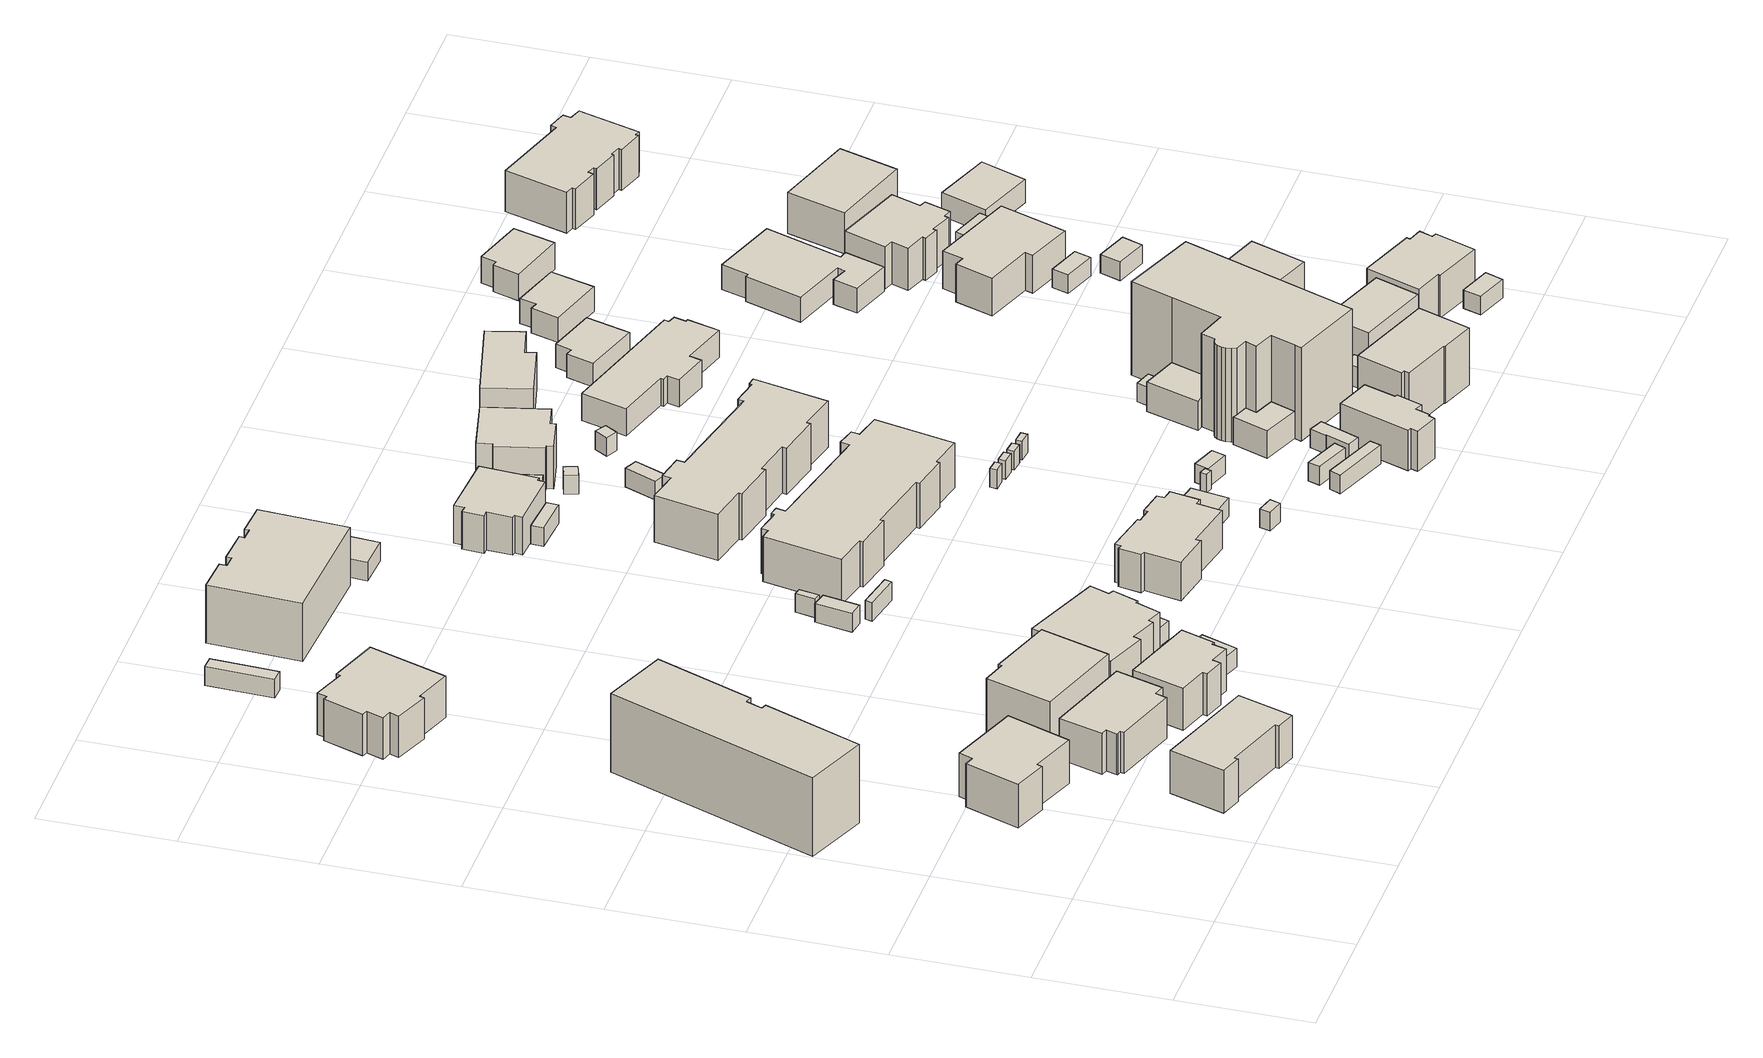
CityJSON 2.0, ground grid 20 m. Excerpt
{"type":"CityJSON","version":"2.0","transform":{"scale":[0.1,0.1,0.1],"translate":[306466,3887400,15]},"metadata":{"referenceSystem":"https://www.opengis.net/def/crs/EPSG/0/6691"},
"CityObjects":{
"building1":{"type":"Building","attributes":{"class":"3002","measuredHeight":2,"BuildingIDAttribute.prefecture":"22","BuildingIDAttribute.city":"22203","BuildingDetailAttribute.surveyYear":2015},"geometry":[{"type":"Solid","lod":"1","boundaries":[[[[0,1,2,3,4,5,6,7]],[[6,8,9,7]],[[5,10,8,6]],[[4,11,10,5]],[[3,12,11,4]],[[2,13,12,3]],[[1,14,13,2]],[[0,15,14,1]],[[7,9,15,0]],[[8,10,11,12,13,14,15,9]]]]}]},
"building2":{"type":"Building","attributes":{"class":"3001","measuredHeight":2,"BuildingIDAttribute.prefecture":"22","BuildingIDAttribute.city":"22203","BuildingDetailAttribute.surveyYear":2015},"geometry":[{"type":"Solid","lod":"1","boundaries":[[[[16,17,18,19,20,21,22,23]],[[22,24,25,23]],[[21,26,24,22]],[[20,27,26,21]],[[19,28,27,20]],[[18,29,28,19]],[[17,30,29,18]],[[16,31,30,17]],[[23,25,31,16]],[[24,26,27,28,29,30,31,25]]]]}]},
"building3":{"type":"Building","attributes":{"class":"3001","measuredHeight":2,"BuildingIDAttribute.prefecture":"22","BuildingIDAttribute.city":"22203","BuildingDetailAttribute.surveyYear":2015},"geometry":[{"type":"Solid","lod":"1","boundaries":[[[[32,33,34,35,36,37,38,39]],[[38,40,41,39]],[[37,42,40,38]],[[36,43,42,37]],[[35,44,43,36]],[[34,45,44,35]],[[33,46,45,34]],[[32,47,46,33]],[[39,41,47,32]],[[40,42,43,44,45,46,47,41]]]]}]},
"building4":{"type":"Building","attributes":{"class":"3001","measuredHeight":2,"BuildingIDAttribute.prefecture":"22","BuildingIDAttribute.city":"22203","BuildingDetailAttribute.surveyYear":2015},"geometry":[{"type":"Solid","lod":"1","boundaries":[[[[48,49,50,51,52,53,54,55,56,57,58]],[[57,59,60,58]],[[56,61,59,57]],[[55,62,61,56]],[[54,63,62,55]],[[53,64,63,54]],[[52,65,64,53]],[[51,66,65,52]],[[50,67,66,51]],[[49,68,67,50]],[[48,69,68,49]],[[58,60,69,48]],[[59,61,62,63,64,65,66,67,68,69,60]]]]}]},
"building5":{"type":"Building","attributes":{"class":"3001","measuredHeight":2,"BuildingIDAttribute.prefecture":"22","BuildingIDAttribute.city":"22203","BuildingDetailAttribute.surveyYear":2015},"geometry":[{"type":"Solid","lod":"1","boundaries":[[[[70,71,72,73,74,75,76,77,78,79,80,81,82,83,84]],[[83,85,86,84]],[[82,87,85,83]],[[81,88,87,82]],[[80,89,88,81]],[[79,90,89,80]],[[78,91,90,79]],[[77,92,91,78]],[[76,93,92,77]],[[75,94,93,76]],[[74,95,94,75]],[[73,96,95,74]],[[72,97,96,73]],[[71,98,97,72]],[[70,99,98,71]],[[84,86,99,70]],[[85,87,88,89,90,91,92,93,94,95,96,97,98,99,86]]]]}]},
"building6":{"type":"Building","attributes":{"class":"3001","measuredHeight":2,"BuildingIDAttribute.prefecture":"22","BuildingIDAttribute.city":"22203","BuildingDetailAttribute.surveyYear":2015},"geometry":[{"type":"Solid","lod":"1","boundaries":[[[[100,101,102,103,104,105]],[[104,106,107,105]],[[103,108,106,104]],[[102,109,108,103]],[[101,110,109,102]],[[100,111,110,101]],[[105,107,111,100]],[[106,108,109,110,111,107]]]]}]},
"building7":{"type":"Building","attributes":{"class":"3001","measuredHeight":2,"BuildingIDAttribute.prefecture":"22","BuildingIDAttribute.city":"22203","BuildingDetailAttribute.surveyYear":2015},"geometry":[{"type":"Solid","lod":"1","boundaries":[[[[112,113,114,115,116,117,118,119,120,121]],[[120,122,123,121]],[[119,124,122,120]],[[118,125,124,119]],[[117,126,125,118]],[[116,127,126,117]],[[115,128,127,116]],[[114,129,128,115]],[[113,130,129,114]],[[112,131,130,113]],[[121,123,131,112]],[[122,124,125,126,127,128,129,130,131,123]]]]}]},
"building8":{"type":"Building","attributes":{"class":"3003","measuredHeight":2,"BuildingIDAttribute.prefecture":"22","BuildingIDAttribute.city":"22203","BuildingDetailAttribute.surveyYear":2015},"geometry":[{"type":"Solid","lod":"1","boundaries":[[[[132,133,134,135]],[[134,136,137,135]],[[133,138,136,134]],[[132,139,138,133]],[[135,137,139,132]],[[136,138,139,137]]]]}]},
"building9":{"type":"Building","attributes":{"class":"3003","measuredHeight":2,"BuildingIDAttribute.prefecture":"22","BuildingIDAttribute.city":"22203","BuildingDetailAttribute.surveyYear":2015},"geometry":[{"type":"Solid","lod":"1","boundaries":[[[[140,141,142,143]],[[142,144,145,143]],[[141,146,144,142]],[[140,147,146,141]],[[143,145,147,140]],[[144,146,147,145]]]]}]},
"building10":{"type":"Building","attributes":{"class":"3001","measuredHeight":2,"BuildingIDAttribute.prefecture":"22","BuildingIDAttribute.city":"22203","BuildingDetailAttribute.surveyYear":2015},"geometry":[{"type":"Solid","lod":"1","boundaries":[[[[148,149,150,151]],[[150,152,153,151]],[[149,154,152,150]],[[148,155,154,149]],[[151,153,155,148]],[[152,154,155,153]]]]}]},
"building11":{"type":"Building","attributes":{"class":"3003","measuredHeight":2,"BuildingIDAttribute.prefecture":"22","BuildingIDAttribute.city":"22203","BuildingDetailAttribute.surveyYear":2015},"geometry":[{"type":"Solid","lod":"1","boundaries":[[[[156,157,158,159]],[[158,160,161,159]],[[157,162,160,158]],[[156,163,162,157]],[[159,161,163,156]],[[160,162,163,161]]]]}]},
"building12":{"type":"Building","attributes":{"class":"3001","measuredHeight":2,"BuildingIDAttribute.prefecture":"22","BuildingIDAttribute.city":"22203","BuildingDetailAttribute.surveyYear":2015},"geometry":[{"type":"Solid","lod":"1","boundaries":[[[[164,165,166,167,168,169,170,171,172,173,174,175]],[[174,176,177,175]],[[173,178,176,174]],[[172,179,178,173]],[[171,180,179,172]],[[170,181,180,171]],[[169,182,181,170]],[[168,183,182,169]],[[167,184,183,168]],[[166,185,184,167]],[[165,186,185,166]],[[164,187,186,165]],[[175,177,187,164]],[[176,178,179,180,181,182,183,184,185,186,187,177]]]]}]},
"building13":{"type":"Building","attributes":{"class":"3003","measuredHeight":2,"BuildingIDAttribute.prefecture":"22","BuildingIDAttribute.city":"22203","BuildingDetailAttribute.surveyYear":2015},"geometry":[{"type":"Solid","lod":"1","boundaries":[[[[188,189,190,191]],[[190,192,193,191]],[[189,194,192,190]],[[188,195,194,189]],[[191,193,195,188]],[[192,194,195,193]]]]}]},
"building14":{"type":"Building","attributes":{"class":"3001","measuredHeight":2,"BuildingIDAttribute.prefecture":"22","BuildingIDAttribute.city":"22203","BuildingDetailAttribute.surveyYear":2015},"geometry":[{"type":"Solid","lod":"1","boundaries":[[[[196,197,198,199]],[[198,200,201,199]],[[197,202,200,198]],[[196,203,202,197]],[[199,201,203,196]],[[200,202,203,201]]]]}]},
"building15":{"type":"Building","attributes":{"class":"3001","measuredHeight":2,"BuildingIDAttribute.prefecture":"22","BuildingIDAttribute.city":"22203","BuildingDetailAttribute.surveyYear":2015},"geometry":[{"type":"Solid","lod":"1","boundaries":[[[[204,205,206,207]],[[206,208,209,207]],[[205,210,208,206]],[[204,211,210,205]],[[207,209,211,204]],[[208,210,211,209]]]]}]},
"building16":{"type":"Building","attributes":{"class":"3001","measuredHeight":2,"BuildingIDAttribute.prefecture":"22","BuildingIDAttribute.city":"22203","BuildingDetailAttribute.surveyYear":2015},"geometry":[{"type":"Solid","lod":"1","boundaries":[[[[212,213,214,215]],[[214,216,217,215]],[[213,218,216,214]],[[212,219,218,213]],[[215,217,219,212]],[[216,218,219,217]]]]}]},
"building17":{"type":"Building","attributes":{"class":"3002","measuredHeight":2,"BuildingIDAttribute.prefecture":"22","BuildingIDAttribute.city":"22203","BuildingDetailAttribute.surveyYear":2015},"geometry":[{"type":"Solid","lod":"1","boundaries":[[[[220,221,222,223,224,225,226,227,228,229,230,231]],[[230,232,233,231]],[[229,234,232,230]],[[228,235,234,229]],[[227,236,235,228]],[[226,237,236,227]],[[225,238,237,226]],[[224,239,238,225]],[[223,240,239,224]],[[222,241,240,223]],[[221,242,241,222]],[[220,243,242,221]],[[231,233,243,220]],[[232,234,235,236,237,238,239,240,241,242,243,233]]]]}]},
"building18":{"type":"Building","attributes":{"class":"3001","measuredHeight":2,"BuildingIDAttribute.prefecture":"22","BuildingIDAttribute.city":"22203","BuildingDetailAttribute.surveyYear":2015},"geometry":[{"type":"Solid","lod":"1","boundaries":[[[[244,245,246,247,248,249,250,251,252,253,254,255,256,257,258,259,260,261]],[[260,262,263,261]],[[259,264,262,260]],[[258,265,264,259]],[[257,266,265,258]],[[256,267,266,257]],[[255,268,267,256]],[[254,269,268,255]],[[253,270,269,254]],[[252,271,270,253]],[[251,272,271,252]],[[250,273,272,251]],[[249,274,273,250]],[[248,275,274,249]],[[247,276,275,248]],[[246,277,276,247]],[[245,278,277,246]],[[244,279,278,245]],[[261,263,279,244]],[[262,264,265,266,267,268,269,270,271,272,273,274,275,276,277,278,279,263]]]]}]},
"building19":{"type":"Building","attributes":{"class":"3003","measuredHeight":2,"BuildingIDAttribute.prefecture":"22","BuildingIDAttribute.city":"22203","BuildingDetailAttribute.surveyYear":2015},"geometry":[{"type":"Solid","lod":"1","boundaries":[[[[280,281,282,283]],[[282,284,285,283]],[[281,286,284,282]],[[280,287,286,281]],[[283,285,287,280]],[[284,286,287,285]]]]}]},
"building20":{"type":"Building","attributes":{"class":"3001","measuredHeight":2,"BuildingIDAttribute.prefecture":"22","BuildingIDAttribute.city":"22203","BuildingDetailAttribute.surveyYear":2015},"geometry":[{"type":"Solid","lod":"1","boundaries":[[[[288,289,290,291,292,293,294,295,296,297,298,299,300,301,302,303,304,305,306,307,308,309]],[[308,310,311,309]],[[307,312,310,308]],[[306,313,312,307]],[[305,314,313,306]],[[304,315,314,305]],[[303,316,315,304]],[[302,317,316,303]],[[301,318,317,302]],[[300,319,318,301]],[[299,320,319,300]],[[298,321,320,299]],[[297,322,321,298]],[[296,323,322,297]],[[295,324,323,296]],[[294,325,324,295]],[[293,326,325,294]],[[292,327,326,293]],[[291,328,327,292]],[[290,329,328,291]],[[289,330,329,290]],[[288,331,330,289]],[[309,311,331,288]],[[310,312,313,314,315,316,317,318,319,320,321,322,323,324,325,326,327,328,329,330,331,311]]]]}]},
"building21":{"type":"Building","attributes":{"class":"3003","measuredHeight":2,"BuildingIDAttribute.prefecture":"22","BuildingIDAttribute.city":"22203","BuildingDetailAttribute.surveyYear":2015},"geometry":[{"type":"Solid","lod":"1","boundaries":[[[[332,333,334,335]],[[334,336,337,335]],[[333,338,336,334]],[[332,339,338,333]],[[335,337,339,332]],[[336,338,339,337]]]]}]},
"building22":{"type":"Building","attributes":{"class":"3001","measuredHeight":2,"BuildingIDAttribute.prefecture":"22","BuildingIDAttribute.city":"22203","BuildingDetailAttribute.surveyYear":2015},"geometry":[{"type":"Solid","lod":"1","boundaries":[[[[340,341,342,343]],[[342,344,345,343]],[[341,346,344,342]],[[340,347,346,341]],[[343,345,347,340]],[[344,346,347,345]]]]}]},
"building23":{"type":"Building","attributes":{"class":"3001","measuredHeight":2,"BuildingIDAttribute.prefecture":"22","BuildingIDAttribute.city":"22203","BuildingDetailAttribute.surveyYear":2015},"geometry":[{"type":"Solid","lod":"1","boundaries":[[[[348,349,350,351,352,353,354,355,356,357,358,359]],[[358,360,361,359]],[[357,362,360,358]],[[356,363,362,357]],[[355,364,363,356]],[[354,365,364,355]],[[353,366,365,354]],[[352,367,366,353]],[[351,368,367,352]],[[350,369,368,351]],[[349,370,369,350]],[[348,371,370,349]],[[359,361,371,348]],[[360,362,363,364,365,366,367,368,369,370,371,361]]]]}]},
"building24":{"type":"Building","attributes":{"class":"3003","measuredHeight":2,"BuildingIDAttribute.prefecture":"22","BuildingIDAttribute.city":"22203","BuildingDetailAttribute.surveyYear":2015},"geometry":[{"type":"Solid","lod":"1","boundaries":[[[[372,373,374,375]],[[374,376,377,375]],[[373,378,376,374]],[[372,379,378,373]],[[375,377,379,372]],[[376,378,379,377]]]]}]},
"building25":{"type":"Building","attributes":{"class":"3001","measuredHeight":2,"BuildingIDAttribute.prefecture":"22","BuildingIDAttribute.city":"22203","BuildingDetailAttribute.surveyYear":2015},"geometry":[{"type":"Solid","lod":"1","boundaries":[[[[380,381,382,383,384,385,386,387,388,389,390,391,392,393,394,395,396,397,398,399]],[[398,400,401,399]],[[397,402,400,398]],[[396,403,402,397]],[[395,404,403,396]],[[394,405,404,395]],[[393,406,405,394]],[[392,407,406,393]],[[391,408,407,392]],[[390,409,408,391]],[[389,410,409,390]],[[388,411,410,389]],[[387,412,411,388]],[[386,413,412,387]],[[385,414,413,386]],[[384,415,414,385]],[[383,416,415,384]],[[382,417,416,383]],[[381,418,417,382]],[[380,419,418,381]],[[399,401,419,380]],[[400,402,403,404,405,406,407,408,409,410,411,412,413,414,415,416,417,418,419,401]]]]}]},
"building26":{"type":"Building","attributes":{"class":"3001","measuredHeight":2,"BuildingIDAttribute.prefecture":"22","BuildingIDAttribute.city":"22203","BuildingDetailAttribute.surveyYear":2015},"geometry":[{"type":"Solid","lod":"1","boundaries":[[[[420,421,422,423]],[[422,424,425,423]],[[421,426,424,422]],[[420,427,426,421]],[[423,425,427,420]],[[424,426,427,425]]]]}]},
"building27":{"type":"Building","attributes":{"class":"3003","measuredHeight":2,"BuildingIDAttribute.prefecture":"22","BuildingIDAttribute.city":"22203","BuildingDetailAttribute.surveyYear":2015},"geometry":[{"type":"Solid","lod":"1","boundaries":[[[[428,429,430,431]],[[430,432,433,431]],[[429,434,432,430]],[[428,435,434,429]],[[431,433,435,428]],[[432,434,435,433]]]]}]},
"building28":{"type":"Building","attributes":{"class":"3001","measuredHeight":2,"BuildingIDAttribute.prefecture":"22","BuildingIDAttribute.city":"22203","BuildingDetailAttribute.surveyYear":2015},"geometry":[{"type":"Solid","lod":"1","boundaries":[[[[436,437,438,439]],[[438,440,441,439]],[[437,442,440,438]],[[436,443,442,437]],[[439,441,443,436]],[[440,442,443,441]]]]}]},
"building29":{"type":"Building","attributes":{"class":"3001","measuredHeight":2,"BuildingIDAttribute.prefecture":"22","BuildingIDAttribute.city":"22203","BuildingDetailAttribute.surveyYear":2015},"geometry":[{"type":"Solid","lod":"1","boundaries":[[[[444,445,446,447]],[[446,448,449,447]],[[445,450,448,446]],[[444,451,450,445]],[[447,449,451,444]],[[448,450,451,449]]]]}]},
"building30":{"type":"Building","attributes":{"class":"3001","measuredHeight":2,"BuildingIDAttribute.prefecture":"22","BuildingIDAttribute.city":"22203","BuildingDetailAttribute.surveyYear":2015},"geometry":[{"type":"Solid","lod":"1","boundaries":[[[[452,453,454,455]],[[454,456,457,455]],[[453,458,456,454]],[[452,459,458,453]],[[455,457,459,452]],[[456,458,459,457]]]]}]},
"building31":{"type":"Building","attributes":{"class":"3001","measuredHeight":2,"BuildingIDAttribute.prefecture":"22","BuildingIDAttribute.city":"22203","BuildingDetailAttribute.surveyYear":2015},"geometry":[{"type":"Solid","lod":"1","boundaries":[[[[460,461,462,463]],[[462,464,465,463]],[[461,466,464,462]],[[460,467,466,461]],[[463,465,467,460]],[[464,466,467,465]]]]}]},
"building32":{"type":"Building","attributes":{"class":"3001","measuredHeight":2,"BuildingIDAttribute.prefecture":"22","BuildingIDAttribute.city":"22203","BuildingDetailAttribute.surveyYear":2015},"geometry":[{"type":"Solid","lod":"1","boundaries":[[[[468,469,470,471]],[[470,472,473,471]],[[469,474,472,470]],[[468,475,474,469]],[[471,473,475,468]],[[472,474,475,473]]]]}]},
"building33":{"type":"Building","attributes":{"class":"3001","measuredHeight":2,"BuildingIDAttribute.prefecture":"22","BuildingIDAttribute.city":"22203","BuildingDetailAttribute.surveyYear":2015},"geometry":[{"type":"Solid","lod":"1","boundaries":[[[[476,477,478,479]],[[478,480,481,479]],[[477,482,480,478]],[[476,483,482,477]],[[479,481,483,476]],[[480,482,483,481]]]]}]},
"building34":{"type":"Building","attributes":{"class":"3001","measuredHeight":2,"BuildingIDAttribute.prefecture":"22","BuildingIDAttribute.city":"22203","BuildingDetailAttribute.surveyYear":2015},"geometry":[{"type":"Solid","lod":"1","boundaries":[[[[484,485,486,487]],[[486,488,489,487]],[[485,490,488,486]],[[484,491,490,485]],[[487,489,491,484]],[[488,490,491,489]]]]}]},
"building35":{"type":"Building","attributes":{"class":"3001","measuredHeight":2,"BuildingIDAttribute.prefecture":"22","BuildingIDAttribute.city":"22203","BuildingDetailAttribute.surveyYear":2015},"geometry":[{"type":"Solid","lod":"1","boundaries":[[[[492,493,494,495]],[[494,496,497,495]],[[493,498,496,494]],[[492,499,498,493]],[[495,497,499,492]],[[496,498,499,497]]]]}]},
"building36":{"type":"Building","attributes":{"class":"3001","measuredHeight":2,"BuildingIDAttribute.prefecture":"22","BuildingIDAttribute.city":"22203","BuildingDetailAttribute.surveyYear":2015},"geometry":[{"type":"Solid","lod":"1","boundaries":[[[[500,501,502,503,504,505,506,507,508,509]],[[508,510,511,509]],[[507,512,510,508]],[[506,513,512,507]],[[505,514,513,506]],[[504,515,514,505]],[[503,516,515,504]],[[502,517,516,503]],[[501,518,517,502]],[[500,519,518,501]],[[509,511,519,500]],[[510,512,513,514,515,516,517,518,519,511]]]]}]},
"building37":{"type":"Building","attributes":{"class":"3001","measuredHeight":2,"BuildingIDAttribute.prefecture":"22","BuildingIDAttribute.city":"22203","BuildingDetailAttribute.surveyYear":2015},"geometry":[{"type":"Solid","lod":"1","boundaries":[[[[520,521,522,523]],[[522,524,525,523]],[[521,526,524,522]],[[520,527,526,521]],[[523,525,527,520]],[[524,526,527,525]]]]}]},
"building38":{"type":"Building","attributes":{"class":"3001","measuredHeight":2,"BuildingIDAttribute.prefecture":"22","BuildingIDAttribute.city":"22203","BuildingDetailAttribute.surveyYear":2015},"geometry":[{"type":"Solid","lod":"1","boundaries":[[[[528,529,530,531,532,533]],[[532,534,535,533]],[[531,536,534,532]],[[530,537,536,531]],[[529,538,537,530]],[[528,539,538,529]],[[533,535,539,528]],[[534,536,537,538,539,535]]]]}]},
"building39":{"type":"Building","attributes":{"class":"3001","measuredHeight":2,"BuildingIDAttribute.prefecture":"22","BuildingIDAttribute.city":"22203","BuildingDetailAttribute.surveyYear":2015},"geometry":[{"type":"Solid","lod":"1","boundaries":[[[[540,541,542,543]],[[542,544,545,543]],[[541,546,544,542]],[[540,547,546,541]],[[543,545,547,540]],[[544,546,547,545]]]]}]},
"building40":{"type":"Building","attributes":{"class":"3001","measuredHeight":2,"BuildingIDAttribute.prefecture":"22","BuildingIDAttribute.city":"22203","BuildingDetailAttribute.surveyYear":2015},"geometry":[{"type":"Solid","lod":"1","boundaries":[[[[548,549,550,551,552,553,554,555,556,557,558,559]],[[558,560,561,559]],[[557,562,560,558]],[[556,563,562,557]],[[555,564,563,556]],[[554,565,564,555]],[[553,566,565,554]],[[552,567,566,553]],[[551,568,567,552]],[[550,569,568,551]],[[549,570,569,550]],[[548,571,570,549]],[[559,561,571,548]],[[560,562,563,564,565,566,567,568,569,570,571,561]]]]}]},
"building41":{"type":"Building","attributes":{"class":"3001","measuredHeight":2,"BuildingIDAttribute.prefecture":"22","BuildingIDAttribute.city":"22203","BuildingDetailAttribute.surveyYear":2015},"geometry":[{"type":"Solid","lod":"1","boundaries":[[[[572,573,574,575]],[[574,576,577,575]],[[573,578,576,574]],[[572,579,578,573]],[[575,577,579,572]],[[576,578,579,577]]]]}]},
"building42":{"type":"Building","attributes":{"class":"3001","measuredHeight":2,"BuildingIDAttribute.prefecture":"22","BuildingIDAttribute.city":"22203","BuildingDetailAttribute.surveyYear":2015},"geometry":[{"type":"Solid","lod":"1","boundaries":[[[[580,581,582,583,584,585,586]],[[585,587,588,586]],[[584,589,587,585]],[[583,590,589,584]],[[582,591,590,583]],[[581,592,591,582]],[[580,593,592,581]],[[586,588,593,580]],[[587,589,590,591,592,593,588]]]]}]},
"building43":{"type":"Building","attributes":{"class":"3003","measuredHeight":2,"BuildingIDAttribute.prefecture":"22","BuildingIDAttribute.city":"22203","BuildingDetailAttribute.surveyYear":2015},"geometry":[{"type":"Solid","lod":"1","boundaries":[[[[594,595,596,597]],[[596,598,599,597]],[[595,600,598,596]],[[594,601,600,595]],[[597,599,601,594]],[[598,600,601,599]]]]}]},
"building44":{"type":"Building","attributes":{"class":"3001","measuredHeight":2,"BuildingIDAttribute.prefecture":"22","BuildingIDAttribute.city":"22203","BuildingDetailAttribute.surveyYear":2015},"geometry":[{"type":"Solid","lod":"1","boundaries":[[[[602,603,604,605,606]],[[605,607,608,606]],[[604,609,607,605]],[[603,610,609,604]],[[602,611,610,603]],[[606,608,611,602]],[[607,609,610,611,608]]]]}]},
"building45":{"type":"Building","attributes":{"class":"3001","measuredHeight":2,"BuildingIDAttribute.prefecture":"22","BuildingIDAttribute.city":"22203","BuildingDetailAttribute.surveyYear":2015},"geometry":[{"type":"Solid","lod":"1","boundaries":[[[[612,613,614,615]],[[614,616,617,615]],[[613,618,616,614]],[[612,619,618,613]],[[615,617,619,612]],[[616,618,619,617]]]]}]},
"building46":{"type":"Building","attributes":{"class":"3001","measuredHeight":2,"BuildingIDAttribute.prefecture":"22","BuildingIDAttribute.city":"22203","BuildingDetailAttribute.surveyYear":2015},"geometry":[{"type":"Solid","lod":"1","boundaries":[[[[620,621,622,623,624,625,626,627]],[[626,628,629,627]],[[625,630,628,626]],[[624,631,630,625]],[[623,632,631,624]],[[622,633,632,623]],[[621,634,633,622]],[[620,635,634,621]],[[627,629,635,620]],[[628,630,631,632,633,634,635,629]]]]}]},
"building47":{"type":"Building","attributes":{"class":"3002","measuredHeight":2,"BuildingIDAttribute.prefecture":"22","BuildingIDAttribute.city":"22203","BuildingDetailAttribute.surveyYear":2015},"geometry":[{"type":"Solid","lod":"1","boundaries":[[[[636,637,586,585,584,583,582,638,639,640,641,642,643,644,645,646,647,648,649]],[[648,650,651,649]],[[647,652,650,648]],[[646,653,652,647]],[[645,654,653,646]],[[644,655,654,645]],[[643,656,655,644]],[[642,657,656,643]],[[641,658,657,642]],[[640,659,658,641]],[[639,660,659,640]],[[638,661,660,639]],[[582,662,661,638]],[[583,663,662,582]],[[584,664,663,583]],[[585,665,664,584]],[[586,666,665,585]],[[637,667,666,586]],[[636,668,667,637]],[[649,651,668,636]],[[650,652,653,654,655,656,657,658,659,660,661,662,663,664,665,666,667,668,651]]]]}]},
"building48":{"type":"Building","attributes":{"class":"3001","measuredHeight":2,"BuildingIDAttribute.prefecture":"22","BuildingIDAttribute.city":"22203","BuildingDetailAttribute.surveyYear":2015},"geometry":[{"type":"Solid","lod":"1","boundaries":[[[[669,670,671,672,673,674]],[[673,675,676,674]],[[672,677,675,673]],[[671,678,677,672]],[[670,679,678,671]],[[669,680,679,670]],[[674,676,680,669]],[[675,677,678,679,680,676]]]]}]},
"building49":{"type":"Building","attributes":{"class":"3001","measuredHeight":2,"BuildingIDAttribute.prefecture":"22","BuildingIDAttribute.city":"22203","BuildingDetailAttribute.surveyYear":2015},"geometry":[{"type":"Solid","lod":"1","boundaries":[[[[681,682,683,684,685,686,687,688,689,690,691,692,693,694]],[[693,695,696,694]],[[692,697,695,693]],[[691,698,697,692]],[[690,699,698,691]],[[689,700,699,690]],[[688,701,700,689]],[[687,702,701,688]],[[686,703,702,687]],[[685,704,703,686]],[[684,705,704,685]],[[683,706,705,684]],[[682,707,706,683]],[[681,708,707,682]],[[694,696,708,681]],[[695,697,698,699,700,701,702,703,704,705,706,707,708,696]]]]}]},
"building50":{"type":"Building","attributes":{"class":"3001","measuredHeight":2,"BuildingIDAttribute.prefecture":"22","BuildingIDAttribute.city":"22203","BuildingDetailAttribute.surveyYear":2015},"geometry":[{"type":"Solid","lod":"1","boundaries":[[[[709,710,711,712]],[[711,713,714,712]],[[710,715,713,711]],[[709,716,715,710]],[[712,714,716,709]],[[713,715,716,714]]]]}]},
"building51":{"type":"Building","attributes":{"class":"3003","measuredHeight":2,"BuildingIDAttribute.prefecture":"22","BuildingIDAttribute.city":"22203","BuildingDetailAttribute.surveyYear":2015},"geometry":[{"type":"Solid","lod":"1","boundaries":[[[[717,718,719,720]],[[719,721,722,720]],[[718,723,721,719]],[[717,724,723,718]],[[720,722,724,717]],[[721,723,724,722]]]]}]},
"building52":{"type":"Building","attributes":{"class":"3001","measuredHeight":2,"BuildingIDAttribute.prefecture":"22","BuildingIDAttribute.city":"22203","BuildingDetailAttribute.surveyYear":2015},"geometry":[{"type":"Solid","lod":"1","boundaries":[[[[725,726,727,728,729,730]],[[729,731,732,730]],[[728,733,731,729]],[[727,734,733,728]],[[726,735,734,727]],[[725,736,735,726]],[[730,732,736,725]],[[731,733,734,735,736,732]]]]}]},
"building53":{"type":"Building","attributes":{"class":"3001","measuredHeight":2,"BuildingIDAttribute.prefecture":"22","BuildingIDAttribute.city":"22203","BuildingDetailAttribute.surveyYear":2015},"geometry":[{"type":"Solid","lod":"1","boundaries":[[[[737,738,739,740]],[[739,741,742,740]],[[738,743,741,739]],[[737,744,743,738]],[[740,742,744,737]],[[741,743,744,742]]]]}]},
"building54":{"type":"Building","attributes":{"class":"3001","measuredHeight":2,"BuildingIDAttribute.prefecture":"22","BuildingIDAttribute.city":"22203","BuildingDetailAttribute.surveyYear":2015},"geometry":[{"type":"Solid","lod":"1","boundaries":[[[[745,746,747,748,749,750]],[[749,751,752,750]],[[748,753,751,749]],[[747,754,753,748]],[[746,755,754,747]],[[745,756,755,746]],[[750,752,756,745]],[[751,753,754,755,756,752]]]]}]},
"building55":{"type":"Building","attributes":{"class":"3001","measuredHeight":2,"BuildingIDAttribute.prefecture":"22","BuildingIDAttribute.city":"22203","BuildingDetailAttribute.surveyYear":2015},"geometry":[{"type":"Solid","lod":"1","boundaries":[[[[757,758,759,760,761,762]],[[761,763,764,762]],[[760,765,763,761]],[[759,766,765,760]],[[758,767,766,759]],[[757,768,767,758]],[[762,764,768,757]],[[763,765,766,767,768,764]]]]}]},
"building56":{"type":"Building","attributes":{"class":"3001","measuredHeight":2,"BuildingIDAttribute.prefecture":"22","BuildingIDAttribute.city":"22203","BuildingDetailAttribute.surveyYear":2015},"geometry":[{"type":"Solid","lod":"1","boundaries":[[[[769,770,771,772,773,774,775,776,777,778]],[[777,779,780,778]],[[776,781,779,777]],[[775,782,781,776]],[[774,783,782,775]],[[773,784,783,774]],[[772,785,784,773]],[[771,786,785,772]],[[770,787,786,771]],[[769,788,787,770]],[[778,780,788,769]],[[779,781,782,783,784,785,786,787,788,780]]]]}]},
"building57":{"type":"Building","attributes":{"class":"3003","measuredHeight":2,"BuildingIDAttribute.prefecture":"22","BuildingIDAttribute.city":"22203","BuildingDetailAttribute.surveyYear":2015},"geometry":[{"type":"Solid","lod":"1","boundaries":[[[[789,790,791,792]],[[791,793,794,792]],[[790,795,793,791]],[[789,796,795,790]],[[792,794,796,789]],[[793,795,796,794]]]]}]},
"building58":{"type":"Building","attributes":{"class":"3001","measuredHeight":2,"BuildingIDAttribute.prefecture":"22","BuildingIDAttribute.city":"22203","BuildingDetailAttribute.surveyYear":2015},"geometry":[{"type":"Solid","lod":"1","boundaries":[[[[797,798,799,800,801,802,803,804,805,806,807,808,809]],[[808,810,811,809]],[[807,812,810,808]],[[806,813,812,807]],[[805,814,813,806]],[[804,815,814,805]],[[803,816,815,804]],[[802,817,816,803]],[[801,818,817,802]],[[800,819,818,801]],[[799,820,819,800]],[[798,821,820,799]],[[797,822,821,798]],[[809,811,822,797]],[[810,812,813,814,815,816,817,818,819,820,821,822,811]]]]}]},
"building59":{"type":"Building","attributes":{"class":"3001","measuredHeight":2,"BuildingIDAttribute.prefecture":"22","BuildingIDAttribute.city":"22203","BuildingDetailAttribute.surveyYear":2015},"geometry":[{"type":"Solid","lod":"1","boundaries":[[[[823,824,825,826,827,828,829,830]],[[829,831,832,830]],[[828,833,831,829]],[[827,834,833,828]],[[826,835,834,827]],[[825,836,835,826]],[[824,837,836,825]],[[823,838,837,824]],[[830,832,838,823]],[[831,833,834,835,836,837,838,832]]]]}]},
"building60":{"type":"Building","attributes":{"class":"3001","measuredHeight":2,"BuildingIDAttribute.prefecture":"22","BuildingIDAttribute.city":"22203","BuildingDetailAttribute.surveyYear":2015},"geometry":[{"type":"Solid","lod":"1","boundaries":[[[[839,840,841,842]],[[841,843,844,842]],[[840,845,843,841]],[[839,846,845,840]],[[842,844,846,839]],[[843,845,846,844]]]]}]},
"building61":{"type":"Building","attributes":{"class":"3001","measuredHeight":2,"BuildingIDAttribute.prefecture":"22","BuildingIDAttribute.city":"22203","BuildingDetailAttribute.surveyYear":2015},"geometry":[{"type":"Solid","lod":"1","boundaries":[[[[847,848,849,850,851,852]],[[851,853,854,852]],[[850,855,853,851]],[[849,856,855,850]],[[848,857,856,849]],[[847,858,857,848]],[[852,854,858,847]],[[853,855,856,857,858,854]]]]}]},
"building62":{"type":"Building","attributes":{"class":"3001","measuredHeight":2,"BuildingIDAttribute.prefecture":"22","BuildingIDAttribute.city":"22203","BuildingDetailAttribute.surveyYear":2015},"geometry":[{"type":"Solid","lod":"1","boundaries":[[[[859,860,861,862]],[[861,863,864,862]],[[860,865,863,861]],[[859,866,865,860]],[[862,864,866,859]],[[863,865,866,864]]]]}]},
"building63":{"type":"Building","attributes":{"class":"3001","measuredHeight":2,"BuildingIDAttribute.prefecture":"22","BuildingIDAttribute.city":"22203","BuildingDetailAttribute.surveyYear":2015},"geometry":[{"type":"Solid","lod":"1","boundaries":[[[[867,868,869,870,871,872,873,874,875,876,877,878,879,880]],[[879,881,882,880]],[[878,883,881,879]],[[877,884,883,878]],[[876,885,884,877]],[[875,886,885,876]],[[874,887,886,875]],[[873,888,887,874]],[[872,889,888,873]],[[871,890,889,872]],[[870,891,890,871]],[[869,892,891,870]],[[868,893,892,869]],[[867,894,893,868]],[[880,882,894,867]],[[881,883,884,885,886,887,888,889,890,891,892,893,894,882]]]]}]},
"building64":{"type":"Building","attributes":{"class":"3001","measuredHeight":2,"BuildingIDAttribute.prefecture":"22","BuildingIDAttribute.city":"22203","BuildingDetailAttribute.surveyYear":2015},"geometry":[{"type":"Solid","lod":"1","boundaries":[[[[895,896,897,898]],[[897,899,900,898]],[[896,901,899,897]],[[895,902,901,896]],[[898,900,902,895]],[[899,901,902,900]]]]}]},
"building65":{"type":"Building","attributes":{"class":"3001","measuredHeight":2,"BuildingIDAttribute.prefecture":"22","BuildingIDAttribute.city":"22203","BuildingDetailAttribute.surveyYear":2015},"geometry":[{"type":"Solid","lod":"1","boundaries":[[[[903,904,905,906]],[[905,907,908,906]],[[904,909,907,905]],[[903,910,909,904]],[[906,908,910,903]],[[907,909,910,908]]]]}]},
"building66":{"type":"Building","attributes":{"class":"3001","measuredHeight":2,"BuildingIDAttribute.prefecture":"22","BuildingIDAttribute.city":"22203","BuildingDetailAttribute.surveyYear":2015},"geometry":[{"type":"Solid","lod":"1","boundaries":[[[[911,912,913,914]],[[913,915,916,914]],[[912,917,915,913]],[[911,918,917,912]],[[914,916,918,911]],[[915,917,918,916]]]]}]},
"building67":{"type":"Building","attributes":{"class":"3001","measuredHeight":2,"BuildingIDAttribute.prefecture":"22","BuildingIDAttribute.city":"22203","BuildingDetailAttribute.surveyYear":2015},"geometry":[{"type":"Solid","lod":"1","boundaries":[[[[919,920,921,922,923,924,925,926,927,928,929,930,931,932,933,934,935,936,937,938,939]],[[938,940,941,939]],[[937,942,940,938]],[[936,943,942,937]],[[935,944,943,936]],[[934,945,944,935]],[[933,946,945,934]],[[932,947,946,933]],[[931,948,947,932]],[[930,949,948,931]],[[929,950,949,930]],[[928,951,950,929]],[[927,952,951,928]],[[926,953,952,927]],[[925,954,953,926]],[[924,955,954,925]],[[923,956,955,924]],[[922,957,956,923]],[[921,958,957,922]],[[920,959,958,921]],[[919,960,959,920]],[[939,941,960,919]],[[940,942,943,944,945,946,947,948,949,950,951,952,953,954,955,956,957,958,959,960,941]]]]}]}
},
"vertices":[
[125,885,4],[224,847,4],[167,700,4],[157,703,4],[148,679,4],[156,676,4],[99,528,4],[2,565,4],[99,528,131],[2,565,131],[156,676,131],[148,679,131],[157,703,131],[167,700,131],[224,847,131],[125,885,131],
[307,379,3],[272,283,3],[203,308,3],[200,300,3],[148,319,3],[178,401,3],[192,396,3],[200,417,3],[192,396,73],[200,417,73],[178,401,73],[148,319,73],[200,300,73],[203,308,73],[272,283,73],[307,379,73],
[437,93,7],[410,10,7],[380,19,7],[381,25,7],[288,55,7],[287,50,7],[254,61,7],[281,144,7],[254,61,76],[281,144,76],[287,50,76],[288,55,76],[381,25,76],[380,19,76],[410,10,76],[437,93,76],
[457,270,4],[435,199,4],[419,204,4],[413,187,4],[315,218,4],[316,224,4],[309,226,4],[309,228,4],[314,243,4],[304,246,4],[324,312,4],[304,246,70],[324,312,70],[314,243,70],[309,228,70],[309,226,70],[316,224,70],[315,218,70],[413,187,70],[419,204,70],[435,199,70],[457,270,70],
[187,1135,7],[132,1154,7],[130,1155,7],[128,1148,7],[75,1168,7],[80,1182,7],[65,1187,7],[74,1213,7],[66,1216,7],[87,1277,7],[94,1275,7],[99,1290,7],[149,1272,7],[151,1278,7],[227,1252,7],[151,1278,74],[227,1252,74],[149,1272,74],[99,1290,74],[94,1275,74],[87,1277,74],[66,1216,74],[74,1213,74],[65,1187,74],[80,1182,74],[75,1168,74],[128,1148,74],[130,1155,74],[132,1154,74],[187,1135,74],
[329,326,4],[360,425,4],[396,414,4],[397,419,4],[496,387,4],[463,283,4],[496,387,91],[463,283,91],[397,419,91],[396,414,91],[360,425,91],[329,326,91],
[565,210,11],[548,159,11],[543,161,11],[537,139,11],[506,149,11],[502,137,11],[471,147,11],[473,154,11],[428,168,11],[453,246,11],[428,168,79],[453,246,79],[473,154,79],[471,147,79],[502,137,79],[506,149,79],[537,139,79],[543,161,79],[548,159,79],[565,210,79],
[228,1240,9],[243,1234,9],[211,1152,9],[195,1158,9],[211,1152,39],[195,1158,39],[243,1234,39],[228,1240,39],
[171,1469,8],[192,1468,8],[188,1368,8],[167,1369,8],[188,1368,38],[167,1369,38],[192,1468,38],[171,1469,38],
[245,1245,8],[232,1250,8],[237,1266,8],[251,1261,8],[237,1266,38],[251,1261,38],[232,1250,38],[245,1245,38],
[574,211,11],[617,196,11],[598,142,11],[555,157,11],[598,142,41],[555,157,41],[617,196,41],[574,211,41],
[597,250,9],[574,259,9],[571,252,9],[530,267,9],[526,256,9],[463,280,9],[511,405,9],[633,358,9],[622,329,9],[630,325,9],[615,286,9],[611,287,9],[615,286,80],[611,287,80],[630,325,80],[622,329,80],[633,358,80],[511,405,80],[463,280,80],[526,256,80],[530,267,80],[571,252,80],[574,259,80],[597,250,80],
[639,351,13],[666,342,13],[634,248,13],[608,257,13],[634,248,43],[608,257,43],[666,342,43],[639,351,43],
[549,658,17],[526,662,17],[536,717,17],[559,712,17],[536,717,47],[559,712,47],[526,662,47],[549,658,47],
[548,748,20],[559,746,20],[554,716,20],[542,718,20],[554,716,50],[542,718,50],[559,746,50],[548,748,50],
[559,643,17],[562,654,17],[619,643,17],[616,632,17],[619,643,47],[616,632,47],[562,654,47],[559,643,47],
[264,1358,8],[271,1496,8],[325,1493,8],[325,1482,8],[344,1481,8],[344,1489,8],[398,1486,8],[397,1478,8],[416,1477,8],[416,1484,8],[468,1481,8],[461,1348,8],[468,1481,102],[461,1348,102],[416,1484,102],[416,1477,102],[397,1478,102],[398,1486,102],[344,1489,102],[344,1481,102],[325,1482,102],[325,1493,102],[271,1496,102],[264,1358,102],
[728,258,14],[738,313,14],[732,315,14],[738,349,14],[745,347,14],[747,357,14],[813,344,14],[813,340,14],[836,336,14],[837,342,14],[876,335,14],[875,324,14],[891,321,14],[883,276,14],[873,278,14],[866,240,14],[788,255,14],[787,247,14],[788,255,76],[787,247,76],[866,240,76],[873,278,76],[883,276,76],[891,321,76],[875,324,76],[876,335,76],[837,342,76],[836,336,76],[813,340,76],[813,344,76],[747,357,76],[745,347,76],[738,349,76],[732,315,76],[738,313,76],[728,258,76],
[527,1325,10],[475,1328,10],[481,1415,10],[533,1411,10],[481,1415,40],[533,1411,40],[475,1328,40],[527,1325,40],
[688,669,22],[687,664,22],[629,676,22],[630,681,22],[580,692,22],[605,810,22],[621,807,22],[623,818,22],[660,810,22],[662,815,22],[676,812,22],[673,798,22],[853,760,22],[856,774,22],[884,767,22],[882,754,22],[922,745,22],[897,625,22],[846,636,22],[845,631,22],[788,643,22],[789,648,22],[788,643,95],[789,648,95],[845,631,95],[846,636,95],[897,625,95],[922,745,95],[882,754,95],[884,767,95],[856,774,95],[853,760,95],[673,798,95],[676,812,95],[662,815,95],[660,810,95],[623,818,95],[621,807,95],[605,810,95],[580,692,95],[630,681,95],[629,676,95],[687,664,95],[688,669,95],
[682,1137,11],[681,1119,11],[621,1123,11],[622,1141,11],[621,1123,41],[622,1141,41],[681,1119,41],[682,1137,41],
[952,198,17],[947,182,17],[922,189,17],[926,205,17],[922,189,47],[926,205,47],[947,182,47],[952,198,47],
[697,1236,11],[692,1150,11],[686,1150,11],[685,1139,11],[593,1144,11],[594,1156,11],[589,1157,11],[591,1195,11],[582,1195,11],[584,1227,11],[594,1226,11],[595,1242,11],[594,1226,72],[595,1242,72],[584,1227,72],[582,1195,72],[591,1195,72],[589,1157,72],[594,1156,72],[593,1144,72],[685,1139,72],[686,1150,72],[692,1150,72],[697,1236,72],
[899,317,18],[948,308,18],[939,252,18],[889,260,18],[939,252,48],[889,260,48],[948,308,48],[899,317,48],
[764,858,20],[763,852,20],[697,866,20],[698,871,20],[640,883,20],[660,979,20],[708,969,20],[710,982,20],[752,974,20],[750,962,20],[916,927,20],[918,936,20],[958,928,20],[959,932,20],[972,930,20],[948,818,20],[889,831,20],[888,825,20],[821,839,20],[823,846,20],[821,839,95],[823,846,95],[888,825,95],[889,831,95],[948,818,95],[972,930,95],[959,932,95],[958,928,95],[918,936,95],[916,927,95],[750,962,95],[752,974,95],[710,982,95],[708,969,95],[660,979,95],[640,883,95],[698,871,95],[697,866,95],[763,852,95],[764,858,95],
[998,303,19],[995,293,19],[984,296,19],[986,306,19],[984,296,49],[986,306,49],[995,293,49],[998,303,49],
[708,1209,12],[732,1214,12],[744,1159,12],[720,1154,12],[744,1159,42],[720,1154,42],[732,1214,42],[708,1209,42],
[779,997,20],[759,1006,20],[779,1054,20],[799,1045,20],[779,1054,50],[799,1045,50],[759,1006,50],[779,997,50],
[917,571,18],[918,582,18],[936,580,18],[935,570,18],[936,580,48],[935,570,48],[918,582,48],[917,571,48],
[771,1139,12],[777,1120,12],[756,1113,12],[750,1132,12],[756,1113,42],[750,1132,42],[777,1120,42],[771,1139,42],
[1043,306,19],[1036,285,19],[998,298,19],[1005,319,19],[998,298,49],[1005,319,49],[1036,285,49],[1043,306,49],
[1034,123,18],[1041,140,18],[1126,108,18],[1120,91,18],[1126,108,48],[1120,91,48],[1041,140,48],[1034,123,48],
[1106,152,19],[1099,135,19],[1045,155,19],[1051,173,19],[1045,155,49],[1051,173,49],[1099,135,49],[1106,152,49],
[941,566,19],[942,577,19],[961,575,19],[960,564,19],[961,575,49],[960,564,49],[942,577,49],[941,566,49],
[965,561,20],[966,572,20],[984,570,20],[983,559,20],[984,570,50],[983,559,50],[966,572,50],[965,561,50],
[825,1272,11],[847,1177,11],[813,1169,11],[814,1161,11],[760,1149,11],[758,1159,11],[753,1158,11],[736,1228,11],[743,1230,11],[738,1252,11],[743,1230,80],[738,1252,80],[736,1228,80],[753,1158,80],[758,1159,80],[760,1149,80],[814,1161,80],[813,1169,80],[847,1177,80],[825,1272,80],
[990,557,21],[991,567,21],[1010,565,21],[1009,555,21],[1010,565,51],[1009,555,51],[991,567,51],[990,557,51],
[1128,125,19],[1108,133,19],[1122,168,19],[1121,169,19],[1130,193,19],[1152,184,19],[1130,193,49],[1152,184,49],[1121,169,49],[1122,168,49],[1108,133,49],[1128,125,49],
[945,747,24],[947,760,24],[965,758,24],[964,745,24],[965,758,54],[964,745,54],[947,760,54],[945,747,54],
[1153,158,17],[1207,139,17],[1191,92,17],[1195,90,17],[1181,51,17],[1169,56,17],[1161,34,17],[1158,35,17],[1154,25,17],[1117,38,17],[1121,49,17],[1115,51,17],[1121,49,82],[1115,51,82],[1117,38,82],[1154,25,82],[1158,35,82],[1161,34,82],[1169,56,82],[1181,51,82],[1195,90,82],[1191,92,82],[1207,139,82],[1153,158,82],
[865,1091,17],[848,1100,17],[860,1120,17],[877,1110,17],[860,1120,47],[877,1110,47],[848,1100,47],[865,1091,47],
[1087,241,20],[1107,295,20],[1114,292,20],[1134,285,20],[1127,268,20],[1158,256,20],[1144,219,20],[1158,256,64],[1144,219,64],[1127,268,64],[1134,285,64],[1114,292,64],[1107,295,64],[1087,241,64],
[829,1273,11],[852,1279,11],[870,1209,11],[848,1203,11],[870,1209,41],[848,1203,41],[852,1279,41],[829,1273,41],
[1183,334,19],[1137,348,19],[1128,350,19],[1154,430,19],[1210,411,19],[1154,430,66],[1210,411,66],[1128,350,66],[1137,348,66],[1183,334,66],
[1199,441,19],[1194,425,19],[1168,434,19],[1173,449,19],[1168,434,49],[1173,449,49],[1194,425,49],[1199,441,49],
[1367,109,18],[1339,30,18],[1286,49,18],[1286,51,18],[1210,77,18],[1213,85,18],[1208,87,18],[1232,156,18],[1208,87,110],[1232,156,110],[1213,85,110],[1210,77,110],[1286,51,110],[1286,49,110],[1339,30,110],[1367,109,110],
[1251,169,20],[1140,209,20],[1112,299,20],[1111,307,20],[1112,313,20],[1114,319,20],[1118,324,20],[1122,326,20],[1129,327,20],[1137,348,20],[1183,334,20],[1210,411,20],[1232,474,20],[1347,431,20],[1232,474,171],[1347,431,171],[1210,411,171],[1183,334,171],[1137,348,171],[1129,327,171],[1122,326,171],[1118,324,171],[1114,319,171],[1112,313,171],[1111,307,171],[1112,299,171],[1114,292,171],[1134,285,171],[1127,268,171],[1158,256,171],[1144,219,171],[1140,209,171],[1251,169,171],
[902,1218,12],[884,1289,12],[1020,1322,12],[1034,1267,12],[985,1255,12],[989,1239,12],[985,1255,70],[989,1239,70],[1034,1267,70],[1020,1322,70],[884,1289,70],[902,1218,70],
[1124,1099,19],[1122,1092,19],[1134,1088,19],[1129,1070,19],[1133,1069,19],[1120,1021,19],[1048,1041,19],[1043,1023,19],[988,1039,19],[993,1057,19],[984,1059,19],[985,1064,19],[900,1088,19],[920,1156,19],[900,1088,63],[920,1156,63],[985,1064,63],[984,1059,63],[993,1057,63],[988,1039,63],[1043,1023,63],[1048,1041,63],[1120,1021,63],[1133,1069,63],[1129,1070,63],[1134,1088,63],[1122,1092,63],[1124,1099,63],
[1308,159,21],[1284,166,21],[1291,192,21],[1315,185,21],[1291,192,54],[1315,185,54],[1284,166,54],[1308,159,54],
[1368,108,18],[1385,102,18],[1366,48,18],[1348,54,18],[1366,48,60],[1348,54,60],[1385,102,60],[1368,108,60],
[1106,1203,21],[1087,1137,21],[1000,1163,21],[1013,1204,21],[1024,1201,21],[1032,1225,21],[1024,1201,59],[1032,1225,59],[1013,1204,59],[1000,1163,59],[1087,1137,59],[1106,1203,59],
[1320,166,21],[1344,233,21],[1453,194,21],[1429,128,21],[1453,194,89],[1429,128,89],[1344,233,89],[1320,166,89],
[1199,1280,20],[1180,1214,20],[1093,1239,20],[1106,1281,20],[1117,1277,20],[1124,1302,20],[1117,1277,60],[1124,1302,60],[1106,1281,60],[1093,1239,60],[1180,1214,60],[1199,1280,60],
[1495,381,22],[1466,299,22],[1399,323,22],[1402,332,22],[1377,340,22],[1403,413,22],[1377,340,87],[1403,413,87],[1402,332,87],[1399,323,87],[1466,299,87],[1495,381,87],
[1473,213,19],[1560,182,19],[1558,177,19],[1580,170,19],[1573,150,19],[1580,147,19],[1558,86,19],[1484,113,19],[1485,116,19],[1443,131,19],[1485,116,88],[1443,131,88],[1484,113,88],[1558,86,88],[1580,147,88],[1573,150,88],[1580,170,88],[1558,177,88],[1560,182,88],[1473,213,88],
[1508,63,18],[1517,90,18],[1566,73,18],[1556,46,18],[1566,73,48],[1556,46,48],[1517,90,48],[1508,63,48],
[1337,913,24],[1345,911,24],[1349,909,24],[1330,850,24],[1269,870,24],[1281,907,24],[1306,898,24],[1310,909,24],[1226,937,24],[1255,1023,24],[1261,1021,24],[1274,1062,24],[1376,1028,24],[1274,1062,64],[1376,1028,64],[1261,1021,64],[1255,1023,64],[1226,937,64],[1310,909,64],[1306,898,64],[1281,907,64],[1269,870,64],[1330,850,64],[1349,909,64],[1345,911,64],[1337,913,64],
[1484,730,26],[1449,630,26],[1379,655,26],[1383,667,26],[1310,692,26],[1330,749,26],[1345,744,26],[1356,775,26],[1345,744,87],[1356,775,87],[1330,749,87],[1310,692,87],[1383,667,87],[1379,655,87],[1449,630,87],[1484,730,87],
[1396,610,23],[1404,635,23],[1454,618,23],[1446,593,23],[1454,618,53],[1446,593,53],[1404,635,53],[1396,610,53],
[1178,1319,19],[1190,1359,19],[1199,1357,19],[1206,1380,19],[1284,1357,19],[1266,1294,19],[1284,1357,62],[1266,1294,62],[1206,1380,62],[1199,1357,62],[1190,1359,62],[1178,1319,62],
[1447,552,22],[1458,583,22],[1507,566,22],[1496,535,22],[1507,566,52],[1496,535,52],[1458,583,52],[1447,552,52],
[1458,876,27],[1443,832,27],[1453,828,27],[1440,789,27],[1427,793,27],[1425,787,27],[1392,799,27],[1391,794,27],[1367,802,27],[1369,807,27],[1337,818,27],[1346,844,27],[1332,849,27],[1354,912,27],[1332,849,95],[1354,912,95],[1346,844,95],[1337,818,95],[1369,807,95],[1367,802,95],[1391,794,95],[1392,799,95],[1425,787,95],[1427,793,95],[1440,789,95],[1453,828,95],[1443,832,95],[1458,876,95],
[1503,766,27],[1492,733,27],[1438,751,27],[1449,784,27],[1438,751,57],[1449,784,57],[1492,733,57],[1503,766,57],
[1551,976,26],[1524,888,26],[1401,926,26],[1428,1014,26],[1401,926,92],[1428,1014,92],[1524,888,92],[1551,976,92],
[1614,795,26],[1589,727,26],[1502,757,26],[1526,826,26],[1502,757,64],[1526,826,64],[1589,727,64],[1614,795,64],
[1515,1248,26],[1507,1250,26],[1506,1246,26],[1466,1258,26],[1468,1263,26],[1452,1268,26],[1451,1265,26],[1411,1277,26],[1412,1279,26],[1413,1282,26],[1401,1286,26],[1398,1278,26],[1357,1291,26],[1358,1296,26],[1345,1300,26],[1373,1395,26],[1494,1358,26],[1497,1367,26],[1526,1358,26],[1523,1346,26],[1542,1340,26],[1523,1346,92],[1542,1340,92],[1526,1358,92],[1497,1367,92],[1494,1358,92],[1373,1395,92],[1345,1300,92],[1358,1296,92],[1357,1291,92],[1398,1278,92],[1401,1286,92],[1413,1282,92],[1412,1279,92],[1411,1277,92],[1451,1265,92],[1452,1268,92],[1468,1263,92],[1466,1258,92],[1506,1246,92],[1507,1250,92],[1515,1248,92]
]}
